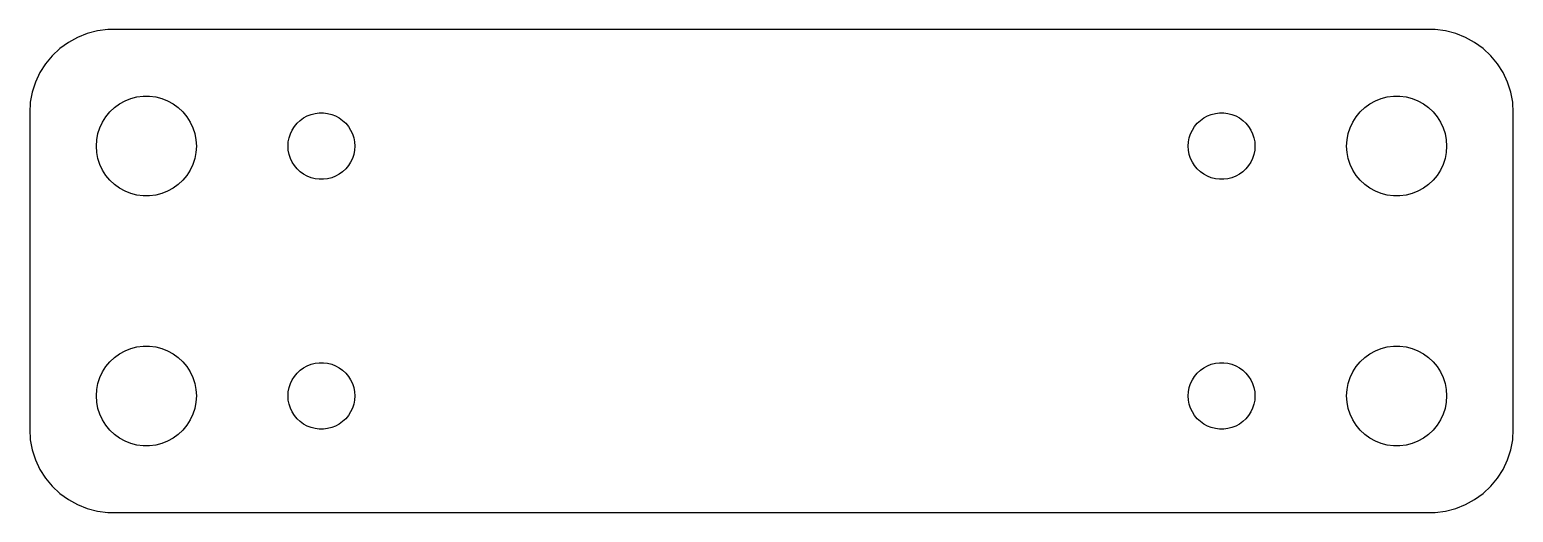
# Model space of a CAD drawing. Header units: metres. Extents: x -44.5 to 44.5, y -14.5 to 14.5.
import ezdxf

# ---------------------------------------------------------------- set-up
doc = ezdxf.new("R2010")
doc.units = ezdxf.units.M

msp = doc.modelspace()

# ---------------------------------------------------------------- linework, layer by layer
for p, q in [((-41.0451, 14.2553), (-41.6289, 14.0241)), ((-40.4369, 14.4114), (-41.0451, 14.2553)), ((-39.8139, 14.4901), (-40.4369, 14.4114)), ((39.8139, 14.4901), (-39.8139, 14.4901)), ((40.4369, 14.4114), (39.8139, 14.4901)), ((41.0451, 14.2553), (40.4369, 14.4114)), ((41.6289, 14.0241), (41.0451, 14.2553)), ((-42.6871, 13.3526), (-43.1448, 12.9227)), ((-42.1791, 13.7216), (-42.6871, 13.3526)), ((-41.6289, 14.0241), (-42.1791, 13.7216)), ((42.1791, 13.7216), (41.6289, 14.0241)), ((42.6871, 13.3526), (42.1791, 13.7216)), ((43.1448, 12.9227), (42.6871, 13.3526)), ((-43.1448, 12.9227), (-43.5451, 12.4389)), ((43.5451, 12.4389), (43.1448, 12.9227)), ((-43.8815, 11.9088), (-44.1489, 11.3406)), ((-43.5451, 12.4389), (-43.8815, 11.9088)), ((43.8815, 11.9088), (43.5451, 12.4389)), ((44.1489, 11.3406), (43.8815, 11.9088)), ((-44.3429, 10.7434), (-44.4606, 10.1267)), ((-44.1489, 11.3406), (-44.3429, 10.7434)), ((44.3429, 10.7434), (44.1489, 11.3406)), ((44.4606, 10.1267), (44.3429, 10.7434)), ((-44.4606, 10.1267), (-44.5, 9.5)), ((-39.6869, 9.55363), (-39.4123, 9.81154)), ((-39.4123, 9.81154), (-39.1075, 10.033)), ((-39.1075, 10.033), (-38.7773, 10.2145)), ((-38.7773, 10.2145), (-38.427, 10.3532)), ((-38.427, 10.3532), (-38.0621, 10.4469)), ((-38.0621, 10.4469), (-37.6884, 10.4941)), ((-37.6884, 10.4941), (-37.3116, 10.4941)), ((-37.3116, 10.4941), (-36.9379, 10.4469)), ((-36.9379, 10.4469), (-36.5729, 10.3532)), ((-36.5729, 10.3532), (-36.2227, 10.2145)), ((-36.2227, 10.2145), (-35.8925, 10.033)), ((-35.8925, 10.033), (-35.5877, 9.81154)), ((-35.5877, 9.81154), (-35.3131, 9.55363)), ((35.3131, 9.55363), (35.5877, 9.81154)), ((35.5877, 9.81154), (35.8925, 10.033)), ((35.8925, 10.033), (36.2227, 10.2145)), ((36.2227, 10.2145), (36.5729, 10.3532)), ((36.5729, 10.3532), (36.9379, 10.4469)), ((36.9379, 10.4469), (37.3116, 10.4941)), ((37.3116, 10.4941), (37.6884, 10.4941)), ((37.6884, 10.4941), (38.0621, 10.4469)), ((38.0621, 10.4469), (38.427, 10.3532)), ((38.427, 10.3532), (38.7773, 10.2145)), ((38.7773, 10.2145), (39.1075, 10.033)), ((39.1075, 10.033), (39.4123, 9.81154)), ((39.4123, 9.81154), (39.6869, 9.55363)), ((44.5, 9.5), (44.4606, 10.1267)), ((-44.5, 9.5), (-44.5, -9.5)), ((-40.2893, 8.60437), (-40.1289, 8.94525)), ((-40.1289, 8.94525), (-39.927, 9.26335)), ((-39.927, 9.26335), (-39.6869, 9.55363)), ((-35.3131, 9.55363), (-35.0729, 9.26335)), ((-35.0729, 9.26335), (-34.8711, 8.94525)), ((-34.8711, 8.94525), (-34.7107, 8.60437)), ((-28.4579, 8.86908), (-28.2748, 9.04102)), ((-28.2748, 9.04102), (-28.0716, 9.18864)), ((-28.0716, 9.18864), (-27.8515, 9.30965)), ((-27.8515, 9.30965), (-27.618, 9.4021)), ((-27.618, 9.4021), (-27.3748, 9.46457)), ((-27.3748, 9.46457), (-27.1256, 9.49605)), ((-27.1256, 9.49605), (-26.8744, 9.49605)), ((-26.8744, 9.49605), (-26.6252, 9.46457)), ((-26.6252, 9.46457), (-26.382, 9.4021)), ((-26.382, 9.4021), (-26.1484, 9.30965)), ((-26.1484, 9.30965), (-25.9283, 9.18864)), ((-25.9283, 9.18864), (-25.7251, 9.04102)), ((-25.7251, 9.04102), (-25.5421, 8.86908)), ((25.5421, 8.86908), (25.7251, 9.04102)), ((25.7251, 9.04102), (25.9283, 9.18864)), ((25.9283, 9.18864), (26.1484, 9.30965)), ((26.1484, 9.30965), (26.382, 9.4021)), ((26.382, 9.4021), (26.6252, 9.46457)), ((26.6252, 9.46457), (26.8744, 9.49605)), ((26.8744, 9.49605), (27.1256, 9.49605)), ((27.1256, 9.49605), (27.3748, 9.46457)), ((27.3748, 9.46457), (27.618, 9.4021)), ((27.618, 9.4021), (27.8515, 9.30965)), ((27.8515, 9.30965), (28.0716, 9.18864)), ((28.0716, 9.18864), (28.2748, 9.04102)), ((28.2748, 9.04102), (28.4579, 8.86908)), ((34.7107, 8.60437), (34.8711, 8.94525)), ((34.8711, 8.94525), (35.0729, 9.26335)), ((35.0729, 9.26335), (35.3131, 9.55363)), ((39.6869, 9.55363), (39.927, 9.26335)), ((39.927, 9.26335), (40.1289, 8.94525)), ((40.1289, 8.94525), (40.2893, 8.60437)), ((44.5, -9.5), (44.5, 9.5)), ((-40.4763, 7.87599), (-40.4057, 8.24606)), ((-40.4057, 8.24606), (-40.2893, 8.60437)), ((-34.7107, 8.60437), (-34.5942, 8.24606)), ((-34.5942, 8.24606), (-34.5237, 7.87599)), ((-28.9372, 7.99738), (-28.8595, 8.23624)), ((-28.8595, 8.23624), (-28.7526, 8.4635)), ((-28.7526, 8.4635), (-28.618, 8.67557)), ((-28.618, 8.67557), (-28.4579, 8.86908)), ((-25.5421, 8.86908), (-25.382, 8.67557)), ((-25.382, 8.67557), (-25.2474, 8.4635)), ((-25.2474, 8.4635), (-25.1404, 8.23624)), ((-25.1404, 8.23624), (-25.0628, 7.99738)), ((25.0628, 7.99738), (25.1404, 8.23624)), ((25.1404, 8.23624), (25.2474, 8.4635)), ((25.2474, 8.4635), (25.382, 8.67557)), ((25.382, 8.67557), (25.5421, 8.86908)), ((28.4579, 8.86908), (28.618, 8.67557)), ((28.618, 8.67557), (28.7526, 8.4635)), ((28.7526, 8.4635), (28.8595, 8.23624)), ((28.8595, 8.23624), (28.9372, 7.99738)), ((34.5237, 7.87599), (34.5942, 8.24606)), ((34.5942, 8.24606), (34.7107, 8.60437)), ((40.2893, 8.60437), (40.4057, 8.24606)), ((40.4057, 8.24606), (40.4763, 7.87599)), ((-40.5, 7.5), (-40.4763, 7.87599)), ((-40.4763, 7.12399), (-40.5, 7.5)), ((-40.4057, 6.75392), (-40.4763, 7.12399)), ((-34.5237, 7.12399), (-34.5942, 6.75392)), ((-34.5237, 7.87599), (-34.5, 7.5)), ((-34.5, 7.5), (-34.5237, 7.12399)), ((-29, 7.5), (-28.9842, 7.75066)), ((-28.9842, 7.24933), (-29, 7.5)), ((-28.9842, 7.75066), (-28.9372, 7.99738)), ((-28.9372, 7.00261), (-28.9842, 7.24933)), ((-25.0628, 7.99738), (-25.0158, 7.75066)), ((-25.0158, 7.24933), (-25.0628, 7.00261)), ((-25.0158, 7.75066), (-25, 7.5)), ((-25, 7.5), (-25.0158, 7.24933)), ((25, 7.5), (25.0158, 7.75066)), ((25.0158, 7.24933), (25, 7.5)), ((25.0158, 7.75066), (25.0628, 7.99738)), ((25.0628, 7.00261), (25.0158, 7.24933)), ((28.9372, 7.99738), (28.9842, 7.75066)), ((28.9842, 7.24933), (28.9372, 7.00261)), ((28.9842, 7.75066), (29, 7.5)), ((29, 7.5), (28.9842, 7.24933)), ((34.5, 7.5), (34.5237, 7.87599)), ((34.5237, 7.12399), (34.5, 7.5)), ((34.5942, 6.75392), (34.5237, 7.12399)), ((40.4763, 7.12399), (40.4057, 6.75392)), ((40.4763, 7.87599), (40.5, 7.5)), ((40.5, 7.5), (40.4763, 7.12399)), ((-40.2893, 6.39561), (-40.4057, 6.75392)), ((-40.1289, 6.05473), (-40.2893, 6.39561)), ((-34.7107, 6.39561), (-34.8711, 6.05473)), ((-34.5942, 6.75392), (-34.7107, 6.39561)), ((-28.8595, 6.76375), (-28.9372, 7.00261)), ((-28.7526, 6.53648), (-28.8595, 6.76375)), ((-28.618, 6.32442), (-28.7526, 6.53648)), ((-28.4579, 6.13091), (-28.618, 6.32442)), ((-25.382, 6.32442), (-25.5421, 6.13091)), ((-25.2474, 6.53648), (-25.382, 6.32442)), ((-25.1404, 6.76375), (-25.2474, 6.53648)), ((-25.0628, 7.00261), (-25.1404, 6.76375)), ((25.1404, 6.76375), (25.0628, 7.00261)), ((25.2474, 6.53648), (25.1404, 6.76375)), ((25.382, 6.32442), (25.2474, 6.53648)), ((25.5421, 6.13091), (25.382, 6.32442)), ((28.618, 6.32442), (28.4579, 6.13091)), ((28.7526, 6.53648), (28.618, 6.32442)), ((28.8595, 6.76375), (28.7526, 6.53648)), ((28.9372, 7.00261), (28.8595, 6.76375)), ((34.7107, 6.39561), (34.5942, 6.75392)), ((34.8711, 6.05473), (34.7107, 6.39561)), ((40.2893, 6.39561), (40.1289, 6.05473)), ((40.4057, 6.75392), (40.2893, 6.39561)), ((-39.927, 5.73663), (-40.1289, 6.05473)), ((-39.6869, 5.44635), (-39.927, 5.73663)), ((-39.4123, 5.18845), (-39.6869, 5.44635)), ((-35.3131, 5.44635), (-35.5877, 5.18845)), ((-35.0729, 5.73663), (-35.3131, 5.44635)), ((-34.8711, 6.05473), (-35.0729, 5.73663)), ((-28.2748, 5.95897), (-28.4579, 6.13091)), ((-28.0716, 5.81134), (-28.2748, 5.95897)), ((-27.8515, 5.69034), (-28.0716, 5.81134)), ((-27.618, 5.59789), (-27.8515, 5.69034)), ((-27.3748, 5.53542), (-27.618, 5.59789)), ((-27.1256, 5.50394), (-27.3748, 5.53542)), ((-26.8744, 5.50394), (-27.1256, 5.50394)), ((-26.6252, 5.53542), (-26.8744, 5.50394)), ((-26.382, 5.59789), (-26.6252, 5.53542)), ((-26.1484, 5.69034), (-26.382, 5.59789)), ((-25.9283, 5.81134), (-26.1484, 5.69034)), ((-25.7251, 5.95897), (-25.9283, 5.81134)), ((-25.5421, 6.13091), (-25.7251, 5.95897)), ((25.7251, 5.95897), (25.5421, 6.13091)), ((25.9283, 5.81134), (25.7251, 5.95897)), ((26.1484, 5.69034), (25.9283, 5.81134)), ((26.382, 5.59789), (26.1484, 5.69034)), ((26.6252, 5.53542), (26.382, 5.59789)), ((26.8744, 5.50394), (26.6252, 5.53542)), ((27.1256, 5.50394), (26.8744, 5.50394)), ((27.3748, 5.53542), (27.1256, 5.50394)), ((27.618, 5.59789), (27.3748, 5.53542)), ((27.8515, 5.69034), (27.618, 5.59789)), ((28.0716, 5.81134), (27.8515, 5.69034)), ((28.2748, 5.95897), (28.0716, 5.81134)), ((28.4579, 6.13091), (28.2748, 5.95897)), ((35.0729, 5.73663), (34.8711, 6.05473)), ((35.3131, 5.44635), (35.0729, 5.73663)), ((35.5877, 5.18845), (35.3131, 5.44635)), ((39.6869, 5.44635), (39.4123, 5.18845)), ((39.927, 5.73663), (39.6869, 5.44635)), ((40.1289, 6.05473), (39.927, 5.73663)), ((-39.1075, 4.96701), (-39.4123, 5.18845)), ((-38.7773, 4.78551), (-39.1075, 4.96701)), ((-38.427, 4.64682), (-38.7773, 4.78551)), ((-38.0621, 4.55313), (-38.427, 4.64682)), ((-37.6884, 4.50591), (-38.0621, 4.55313)), ((-37.3116, 4.50591), (-37.6884, 4.50591)), ((-36.9379, 4.55313), (-37.3116, 4.50591)), ((-36.5729, 4.64682), (-36.9379, 4.55313)), ((-36.2227, 4.78551), (-36.5729, 4.64682)), ((-35.8925, 4.96701), (-36.2227, 4.78551)), ((-35.5877, 5.18845), (-35.8925, 4.96701)), ((35.8925, 4.96701), (35.5877, 5.18845)), ((36.2227, 4.78551), (35.8925, 4.96701)), ((36.5729, 4.64682), (36.2227, 4.78551)), ((36.9379, 4.55313), (36.5729, 4.64682)), ((37.3116, 4.50591), (36.9379, 4.55313)), ((37.6884, 4.50591), (37.3116, 4.50591)), ((38.0621, 4.55313), (37.6884, 4.50591)), ((38.427, 4.64682), (38.0621, 4.55313)), ((38.7773, 4.78551), (38.427, 4.64682)), ((39.1075, 4.96701), (38.7773, 4.78551)), ((39.4123, 5.18845), (39.1075, 4.96701)), ((-39.6869, -5.44635), (-39.4123, -5.18845)), ((-39.4123, -5.18845), (-39.1075, -4.96701)), ((-39.1075, -4.96701), (-38.7773, -4.78551)), ((-38.7773, -4.78551), (-38.427, -4.64682)), ((-38.427, -4.64682), (-38.0621, -4.55313)), ((-38.0621, -4.55313), (-37.6884, -4.50591)), ((-37.6884, -4.50591), (-37.3116, -4.50591)), ((-37.3116, -4.50591), (-36.9379, -4.55313)), ((-36.9379, -4.55313), (-36.5729, -4.64682)), ((-36.5729, -4.64682), (-36.2227, -4.78551)), ((-36.2227, -4.78551), (-35.8925, -4.96701)), ((-35.8925, -4.96701), (-35.5877, -5.18845)), ((-35.5877, -5.18845), (-35.3131, -5.44635)), ((35.3131, -5.44635), (35.5877, -5.18845)), ((35.5877, -5.18845), (35.8925, -4.96701)), ((35.8925, -4.96701), (36.2227, -4.78551)), ((36.2227, -4.78551), (36.5729, -4.64682)), ((36.5729, -4.64682), (36.9379, -4.55313)), ((36.9379, -4.55313), (37.3116, -4.50591)), ((37.3116, -4.50591), (37.6884, -4.50591)), ((37.6884, -4.50591), (38.0621, -4.55313)), ((38.0621, -4.55313), (38.427, -4.64682)), ((38.427, -4.64682), (38.7773, -4.78551)), ((38.7773, -4.78551), (39.1075, -4.96701)), ((39.1075, -4.96701), (39.4123, -5.18845)), ((39.4123, -5.18845), (39.6869, -5.44635)), ((-40.2893, -6.39561), (-40.1289, -6.05473)), ((-40.1289, -6.05473), (-39.927, -5.73663)), ((-39.927, -5.73663), (-39.6869, -5.44635)), ((-35.3131, -5.44635), (-35.0729, -5.73663)), ((-35.0729, -5.73663), (-34.8711, -6.05473)), ((-34.8711, -6.05473), (-34.7107, -6.39561)), ((-28.618, -6.32442), (-28.4579, -6.13091)), ((-28.4579, -6.13091), (-28.2748, -5.95897)), ((-28.2748, -5.95897), (-28.0716, -5.81134)), ((-28.0716, -5.81134), (-27.8515, -5.69034)), ((-27.8515, -5.69034), (-27.618, -5.59789)), ((-27.618, -5.59789), (-27.3748, -5.53542)), ((-27.3748, -5.53542), (-27.1256, -5.50394)), ((-27.1256, -5.50394), (-26.8744, -5.50394)), ((-26.8744, -5.50394), (-26.6252, -5.53542)), ((-26.6252, -5.53542), (-26.382, -5.59789)), ((-26.382, -5.59789), (-26.1484, -5.69034)), ((-26.1484, -5.69034), (-25.9283, -5.81134)), ((-25.9283, -5.81134), (-25.7251, -5.95897)), ((-25.7251, -5.95897), (-25.5421, -6.13091)), ((-25.5421, -6.13091), (-25.382, -6.32442)), ((25.382, -6.32442), (25.5421, -6.13091)), ((25.5421, -6.13091), (25.7251, -5.95897)), ((25.7251, -5.95897), (25.9283, -5.81134)), ((25.9283, -5.81134), (26.1484, -5.69034)), ((26.1484, -5.69034), (26.382, -5.59789)), ((26.382, -5.59789), (26.6252, -5.53542)), ((26.6252, -5.53542), (26.8744, -5.50394)), ((26.8744, -5.50394), (27.1256, -5.50394)), ((27.1256, -5.50394), (27.3748, -5.53542)), ((27.3748, -5.53542), (27.618, -5.59789)), ((27.618, -5.59789), (27.8515, -5.69034)), ((27.8515, -5.69034), (28.0716, -5.81134)), ((28.0716, -5.81134), (28.2748, -5.95897)), ((28.2748, -5.95897), (28.4579, -6.13091)), ((28.4579, -6.13091), (28.618, -6.32442)), ((34.7107, -6.39561), (34.8711, -6.05473)), ((34.8711, -6.05473), (35.0729, -5.73663)), ((35.0729, -5.73663), (35.3131, -5.44635)), ((39.6869, -5.44635), (39.927, -5.73663)), ((39.927, -5.73663), (40.1289, -6.05473)), ((40.1289, -6.05473), (40.2893, -6.39561)), ((-40.4763, -7.12399), (-40.4057, -6.75392)), ((-40.4057, -6.75392), (-40.2893, -6.39561)), ((-34.7107, -6.39561), (-34.5942, -6.75392)), ((-34.5942, -6.75392), (-34.5237, -7.12399)), ((-28.9842, -7.24933), (-28.9372, -7.00261)), ((-28.9372, -7.00261), (-28.8595, -6.76375)), ((-28.8595, -6.76375), (-28.7526, -6.53648)), ((-28.7526, -6.53648), (-28.618, -6.32442)), ((-25.382, -6.32442), (-25.2474, -6.53648)), ((-25.2474, -6.53648), (-25.1404, -6.76375)), ((-25.1404, -6.76375), (-25.0628, -7.00261)), ((-25.0628, -7.00261), (-25.0158, -7.24933)), ((25.0158, -7.24933), (25.0628, -7.00261)), ((25.0628, -7.00261), (25.1404, -6.76375)), ((25.1404, -6.76375), (25.2474, -6.53648)), ((25.2474, -6.53648), (25.382, -6.32442)), ((28.618, -6.32442), (28.7526, -6.53648)), ((28.7526, -6.53648), (28.8595, -6.76375)), ((28.8595, -6.76375), (28.9372, -7.00261)), ((28.9372, -7.00261), (28.9842, -7.24933)), ((34.5237, -7.12399), (34.5942, -6.75392)), ((34.5942, -6.75392), (34.7107, -6.39561)), ((40.2893, -6.39561), (40.4057, -6.75392)), ((40.4057, -6.75392), (40.4763, -7.12399)), ((-40.5, -7.5), (-40.4763, -7.12399)), ((-40.4763, -7.87599), (-40.5, -7.5)), ((-40.4057, -8.24606), (-40.4763, -7.87599)), ((-34.5237, -7.87599), (-34.5942, -8.24606)), ((-34.5237, -7.12399), (-34.5, -7.5)), ((-34.5, -7.5), (-34.5237, -7.87599)), ((-29, -7.5), (-28.9842, -7.24933)), ((-28.9842, -7.75066), (-29, -7.5)), ((-28.9372, -7.99738), (-28.9842, -7.75066)), ((-28.8595, -8.23624), (-28.9372, -7.99738)), ((-25.0628, -7.99738), (-25.1404, -8.23624)), ((-25.0158, -7.75066), (-25.0628, -7.99738)), ((-25.0158, -7.24933), (-25, -7.5)), ((-25, -7.5), (-25.0158, -7.75066)), ((25, -7.5), (25.0158, -7.24933)), ((25.0158, -7.75066), (25, -7.5)), ((25.0628, -7.99738), (25.0158, -7.75066)), ((25.1404, -8.23624), (25.0628, -7.99738)), ((28.9372, -7.99738), (28.8595, -8.23624)), ((28.9842, -7.75066), (28.9372, -7.99738)), ((28.9842, -7.24933), (29, -7.5)), ((29, -7.5), (28.9842, -7.75066)), ((34.5, -7.5), (34.5237, -7.12399)), ((34.5237, -7.87599), (34.5, -7.5)), ((34.5942, -8.24606), (34.5237, -7.87599)), ((40.4763, -7.87599), (40.4057, -8.24606)), ((40.4763, -7.12399), (40.5, -7.5)), ((40.5, -7.5), (40.4763, -7.87599)), ((-40.2893, -8.60437), (-40.4057, -8.24606)), ((-40.1289, -8.94525), (-40.2893, -8.60437)), ((-34.7107, -8.60437), (-34.8711, -8.94525)), ((-34.5942, -8.24606), (-34.7107, -8.60437)), ((-28.7526, -8.4635), (-28.8595, -8.23624)), ((-28.618, -8.67557), (-28.7526, -8.4635)), ((-28.4579, -8.86908), (-28.618, -8.67557)), ((-28.2748, -9.04102), (-28.4579, -8.86908)), ((-25.5421, -8.86908), (-25.7251, -9.04102)), ((-25.382, -8.67557), (-25.5421, -8.86908)), ((-25.2474, -8.4635), (-25.382, -8.67557)), ((-25.1404, -8.23624), (-25.2474, -8.4635)), ((25.2474, -8.4635), (25.1404, -8.23624)), ((25.382, -8.67557), (25.2474, -8.4635)), ((25.5421, -8.86908), (25.382, -8.67557)), ((25.7251, -9.04102), (25.5421, -8.86908)), ((28.4579, -8.86908), (28.2748, -9.04102)), ((28.618, -8.67557), (28.4579, -8.86908)), ((28.7526, -8.4635), (28.618, -8.67557)), ((28.8595, -8.23624), (28.7526, -8.4635)), ((34.7107, -8.60437), (34.5942, -8.24606)), ((34.8711, -8.94525), (34.7107, -8.60437)), ((40.2893, -8.60437), (40.1289, -8.94525)), ((40.4057, -8.24606), (40.2893, -8.60437)), ((-44.5, -9.5), (-44.4606, -10.1267)), ((-39.927, -9.26335), (-40.1289, -8.94525)), ((-39.6869, -9.55363), (-39.927, -9.26335)), ((-39.4123, -9.81154), (-39.6869, -9.55363)), ((-35.3131, -9.55363), (-35.5877, -9.81154)), ((-35.0729, -9.26335), (-35.3131, -9.55363)), ((-34.8711, -8.94525), (-35.0729, -9.26335)), ((-28.0716, -9.18864), (-28.2748, -9.04102)), ((-27.8515, -9.30965), (-28.0716, -9.18864)), ((-27.618, -9.4021), (-27.8515, -9.30965)), ((-27.3748, -9.46457), (-27.618, -9.4021)), ((-27.1256, -9.49605), (-27.3748, -9.46457)), ((-26.8744, -9.49605), (-27.1256, -9.49605)), ((-26.6252, -9.46457), (-26.8744, -9.49605)), ((-26.382, -9.4021), (-26.6252, -9.46457)), ((-26.1484, -9.30965), (-26.382, -9.4021)), ((-25.9283, -9.18864), (-26.1484, -9.30965)), ((-25.7251, -9.04102), (-25.9283, -9.18864)), ((25.9283, -9.18864), (25.7251, -9.04102)), ((26.1484, -9.30965), (25.9283, -9.18864)), ((26.382, -9.4021), (26.1484, -9.30965)), ((26.6252, -9.46457), (26.382, -9.4021)), ((26.8744, -9.49605), (26.6252, -9.46457)), ((27.1256, -9.49605), (26.8744, -9.49605)), ((27.3748, -9.46457), (27.1256, -9.49605)), ((27.618, -9.4021), (27.3748, -9.46457)), ((27.8515, -9.30965), (27.618, -9.4021)), ((28.0716, -9.18864), (27.8515, -9.30965)), ((28.2748, -9.04102), (28.0716, -9.18864)), ((35.0729, -9.26335), (34.8711, -8.94525)), ((35.3131, -9.55363), (35.0729, -9.26335)), ((35.5877, -9.81154), (35.3131, -9.55363)), ((39.6869, -9.55363), (39.4123, -9.81154)), ((39.927, -9.26335), (39.6869, -9.55363)), ((40.1289, -8.94525), (39.927, -9.26335)), ((44.4606, -10.1267), (44.5, -9.5)), ((-44.4606, -10.1267), (-44.3429, -10.7434)), ((-39.1075, -10.033), (-39.4123, -9.81154)), ((-38.7773, -10.2145), (-39.1075, -10.033)), ((-38.427, -10.3532), (-38.7773, -10.2145)), ((-38.0621, -10.4469), (-38.427, -10.3532)), ((-37.6884, -10.4941), (-38.0621, -10.4469)), ((-37.3116, -10.4941), (-37.6884, -10.4941)), ((-36.9379, -10.4469), (-37.3116, -10.4941)), ((-36.5729, -10.3532), (-36.9379, -10.4469)), ((-36.2227, -10.2145), (-36.5729, -10.3532)), ((-35.8925, -10.033), (-36.2227, -10.2145)), ((-35.5877, -9.81154), (-35.8925, -10.033)), ((35.8925, -10.033), (35.5877, -9.81154)), ((36.2227, -10.2145), (35.8925, -10.033)), ((36.5729, -10.3532), (36.2227, -10.2145)), ((36.9379, -10.4469), (36.5729, -10.3532)), ((37.3116, -10.4941), (36.9379, -10.4469)), ((37.6884, -10.4941), (37.3116, -10.4941)), ((38.0621, -10.4469), (37.6884, -10.4941)), ((38.427, -10.3532), (38.0621, -10.4469)), ((38.7773, -10.2145), (38.427, -10.3532)), ((39.1075, -10.033), (38.7773, -10.2145)), ((39.4123, -9.81154), (39.1075, -10.033)), ((44.3429, -10.7434), (44.4606, -10.1267)), ((-44.3429, -10.7434), (-44.1489, -11.3406)), ((-44.1489, -11.3406), (-43.8815, -11.9088)), ((43.8815, -11.9088), (44.1489, -11.3406)), ((44.1489, -11.3406), (44.3429, -10.7434)), ((-43.8815, -11.9088), (-43.5451, -12.4389)), ((-43.5451, -12.4389), (-43.1448, -12.9227)), ((43.1448, -12.9227), (43.5451, -12.4389)), ((43.5451, -12.4389), (43.8815, -11.9088)), ((-43.1448, -12.9227), (-42.6871, -13.3526)), ((42.6871, -13.3526), (43.1448, -12.9227)), ((-42.6871, -13.3526), (-42.1791, -13.7216)), ((-42.1791, -13.7216), (-41.6289, -14.0241)), ((-41.6289, -14.0241), (-41.0451, -14.2553)), ((41.0451, -14.2553), (41.6289, -14.0241)), ((41.6289, -14.0241), (42.1791, -13.7216)), ((42.1791, -13.7216), (42.6871, -13.3526)), ((-41.0451, -14.2553), (-40.4369, -14.4114)), ((-40.4369, -14.4114), (-39.8139, -14.4901)), ((-39.8139, -14.4901), (39.8139, -14.4901)), ((39.8139, -14.4901), (40.4369, -14.4114)), ((40.4369, -14.4114), (41.0451, -14.2553))]:
    msp.add_line(p, q)

doc.saveas('drawing.dxf')
